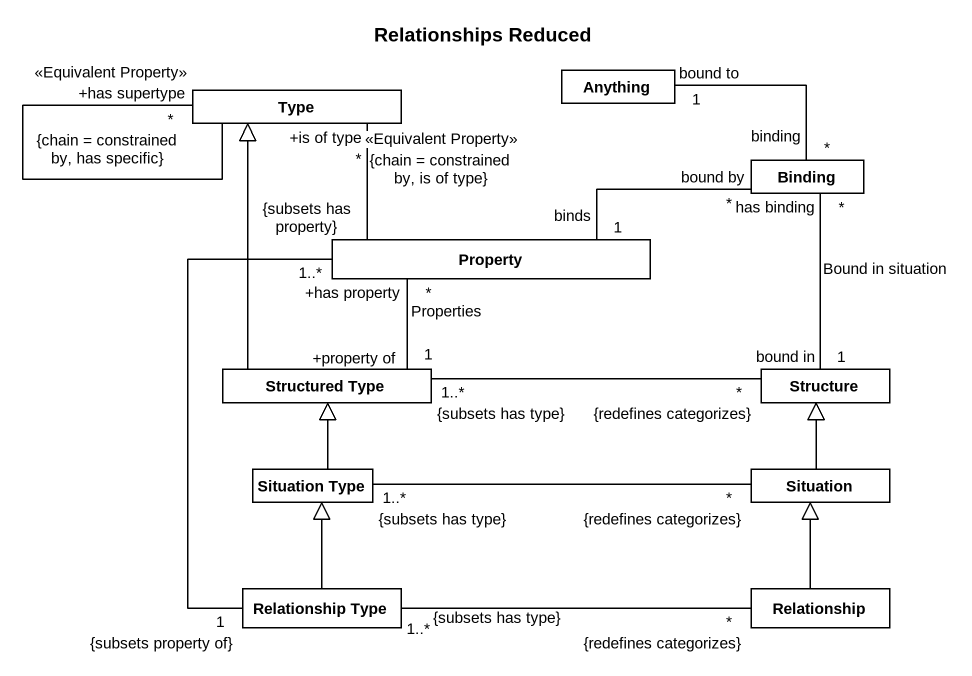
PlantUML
@startuml
title Relationships Reduced
hide circle
hide empty members
class Type
class Anything
class Binding
class Property
class "Structured Type" as Structured_Type
class Structure
class "Situation Type" as Situation_Type
class Situation
class "Relationship Type" as Relationship_Type
class Relationship
Type -- "+has supertype\n<<Equivalent Property>>\n*\n{chain = constrained by, has specific}" Type
Binding "binding\n*" -left- "bound to\n1" Anything
Property -up- "+is of type\n<<Equivalent Property>>\n*\n{chain = constrained by, is of type}" Type
Property "binds\n1" -right- "bound by\n*" Binding
Structured_Type -up-|> Type
Structured_Type "+property of\n1" -up- "+has property\n*" Property : Properties
Structured_Type "1..*\n{subsets has type}" -right- "*\n{redefines categorizes}" Structure
Structure "bound in\n1" -up- "has binding\n*" Binding : Bound in situation
Situation_Type -up-|> Structured_Type
Situation_Type "1..*\n{subsets has type}" -right- "*\n{redefines categorizes}" Situation
Situation -up-|> Structure
Relationship_Type "1\n{subsets property of}" -up- "1..*\n{subsets has property}" Property
Relationship_Type -up-|> Situation_Type
Relationship_Type "1..*\n{subsets has type}" -right- "*\n{redefines categorizes}" Relationship
Relationship -up-|> Situation
@enduml
